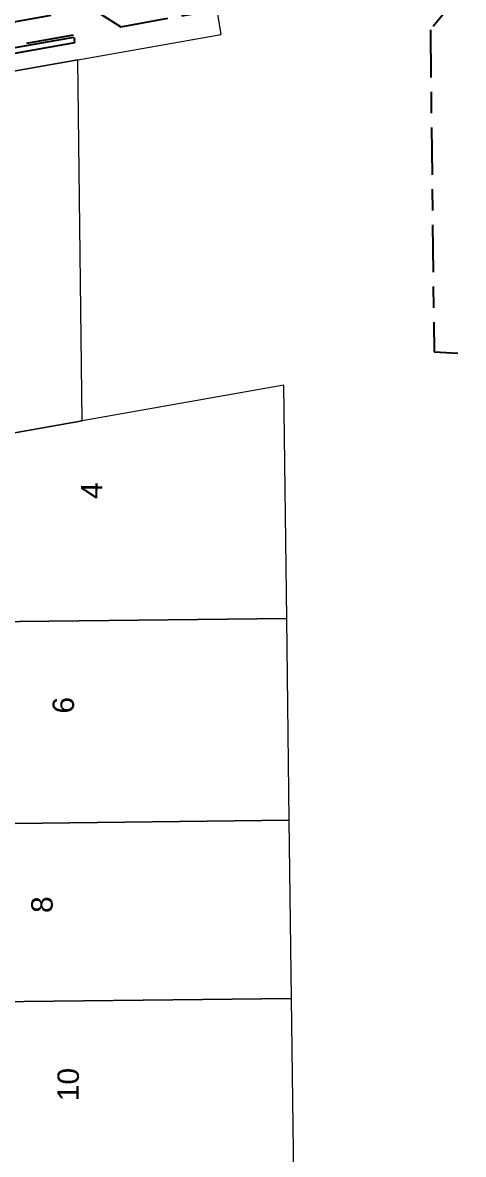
# Model space of a CAD drawing. Header units: metres. Extents: x 303957 to 307239, y 6268736 to 6272503.
# Drawn here: x 306323.7 to 306360.8, y 6269614.7 to 6269710 of the extents above; entities that cross this region are included whole.
import ezdxf

# ---------------------------------------------------------------- set-up
doc = ezdxf.new("R2010")
doc.units = ezdxf.units.M
doc.linetypes.add('Cable Exist UG', pattern=[8.2, 4, -1.2, 1.8, -1.2])
doc.layers.add('Cadastre Land Parcels_SP_EXT', color=9, linetype='Continuous', lineweight=5)
doc.layers.add('Cadastre Roads_SP_EXT', color=9, linetype='Continuous', lineweight=5)
doc.layers.add('Duct_SP_EXT', color=7, linetype='Continuous')
doc.layers.add('Mains_LV_EXT', color=7, linetype='Continuous')
doc.styles.get("Standard").update_dxf_attribs({"font": 'arial.ttf'})

msp = doc.modelspace()

# ---------------------------------------------------------------- linework, layer by layer
at = {"layer": 'Cadastre Land Parcels_SP_EXT', "linetype": 'Continuous'}
for points in [[(306315.728, 6269674.168), (306328.702, 6269676.467), (306328.336, 6269706.871), (306313.367, 6269704.219), (306313.734, 6269673.817), (306315.728, 6269674.168)], [(306345.662, 6269679.471), (306328.702, 6269676.467), (306315.728, 6269674.168), (306315.904, 6269659.5), (306345.899, 6269659.847), (306345.662, 6269679.471)], [(306345.899, 6269659.847), (306315.904, 6269659.5), (306315.964, 6269654.45), (306316.108, 6269642.502), (306346.103, 6269642.848), (306345.899, 6269659.847)], [(306346.103, 6269642.848), (306316.108, 6269642.502), (306316.122, 6269641.277), (306316.28, 6269628.276), (306316.289, 6269627.502), (306346.291, 6269627.856), (306346.103, 6269642.848)], [(306346.291, 6269627.856), (306316.289, 6269627.502), (306316.437, 6269615.278), (306316.47, 6269612.503), (306346.49, 6269612.867), (306346.291, 6269627.856)]]:
    msp.add_lwpolyline(points, close=True, dxfattribs=at)
at = {"layer": 'Cadastre Roads_SP_EXT', "linetype": 'Continuous'}
msp.add_lwpolyline([(306313.367, 6269704.219), (306328.336, 6269706.871), (306340.375, 6269709.003), (306337.748, 6269725.354)], dxfattribs=at)
at = {"layer": 'Duct_SP_EXT'}
for p, q in [((306313.028, 6269706.129), (306327.997, 6269708.781)), ((306313.112, 6269705.656), (306328.081, 6269708.309)), ((306327.997, 6269708.781), (306328.039, 6269708.545)), ((306328.081, 6269708.309), (306328.039, 6269708.545))]:
    msp.add_line(p, q, dxfattribs=at)
at = {"layer": 'Mains_LV_EXT', "linetype": 'Cable Exist UG'}
for points in [[(306313.053, 6269706.304), (306314.076, 6269708.491), (306329.423, 6269711.234), (306331.951, 6269709.654), (306331.951, 6269709.654), (306339.996, 6269711.092), (306360.374, 6269714.743), (306360.756, 6269712.766), (306360.756, 6269712.766), (306357.98, 6269709.38), (306358.294, 6269682.293), (306360.292, 6269682.17)], [(306327.941, 6269708.937), (306313.272, 6269706.315)]]:
    msp.add_lwpolyline(points, dxfattribs=at)

# ---------------------------------------------------------------- texts
at = {"layer": 'Cadastre Land Parcels_SP_EXT', "linetype": 'Continuous'}
for s, rotation, p in [('4', 89.43975, (306330.379, 6269669.891)), ('6', 89.43701, (306327.995, 6269651.829)), ('8', 89.47186, (306326.199, 6269635.043)), ('10', 89.52112, (306328.395, 6269619.201))]:
    msp.add_text(s, height=1.8, rotation=rotation, dxfattribs=at).set_placement(p)

doc.saveas('drawing.dxf')
